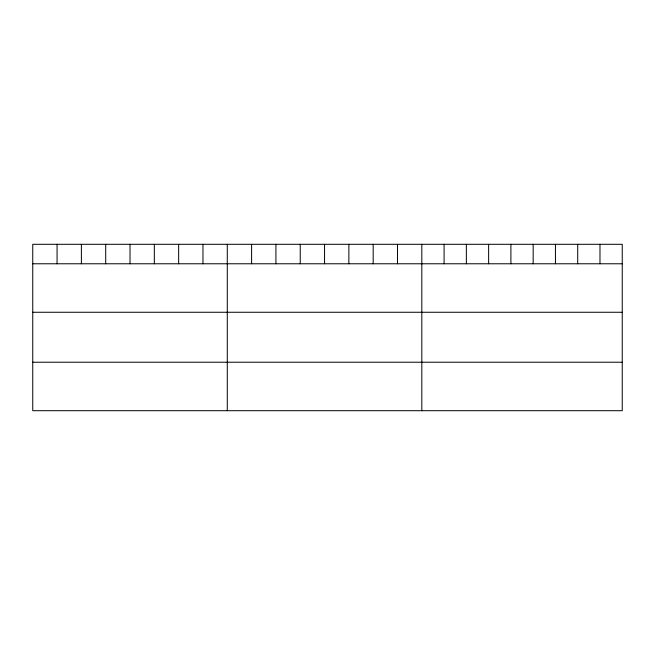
<?xml version="1.0" encoding="UTF-8"?>
<svg xmlns="http://www.w3.org/2000/svg" width="655" height="655" viewBox="0 0 655 655"><rect width="100%" height="100%" fill="white"/><g stroke="black" fill="none" stroke-linecap="round" stroke-linejoin="round"><path stroke-width="0.98" d="M622.25 263.777L622.25 410.701L32.75 410.701L32.75 244.299L622.25 244.299L622.25 263.777L32.75 263.777M32.75 312.263L622.25 312.263M32.75 362.223L622.25 362.223M599.98 244.299L599.98 263.777M577.71 244.299L577.71 263.777M555.44 244.299L555.44 263.777M533.17 244.299L533.17 263.777M510.9 244.299L510.9 263.777M488.63 244.299L488.63 263.777M466.36 244.299L466.36 263.777M444.09 244.299L444.09 263.777M421.82 244.299L421.82 410.701M397.503 244.299L397.503 263.777M373.186 244.299L373.186 263.777M348.869 244.299L348.869 263.777M324.552 244.299L324.552 263.777M300.236 244.299L300.236 263.777M275.919 244.299L275.919 263.777M251.602 244.299L251.602 263.777M227.285 244.299L227.285 410.701M202.968 244.299L202.968 263.777M178.651 244.299L178.651 263.777M154.334 244.299L154.334 263.777M130.018 244.299L130.018 263.777M105.701 244.299L105.701 263.777M81.384 244.299L81.384 263.777M57.067 244.299L57.067 263.777"/></g></svg>
